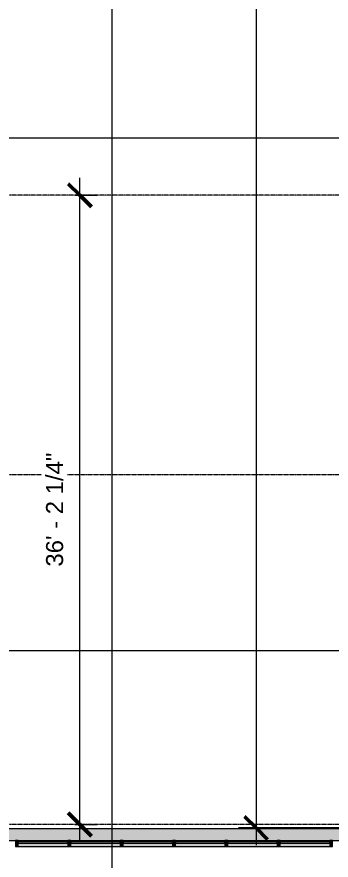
# Model space of a CAD drawing. Header units: inches. Extents: x 21836 to 26875, y -23174 to -20350.
# Drawn here: x 22205 to 22422, y -22809 to -22227 of the extents above; entities that cross this region are included whole.
import ezdxf

# ---------------------------------------------------------------- set-up
doc = ezdxf.new("R2010")
doc.units = ezdxf.units.IN
doc.header["$MEASUREMENT"] = 0
doc.linetypes.add('Grid Line 1_2_', pattern=[0.875, 0.5, -0.125, 0.125, -0.125])
for name, color, linetype, lineweight in [('A-ANNO-DIMS', 211, 'Continuous', 9), ('A-ANNO-DIMS-128', 211, 'Continuous', 9), ('A-GLAZ-CURT', 52, 'Continuous', 9), ('A-GLAZ-CWMG', 51, 'Continuous', 9), ('G-ANNO-SYMB', 111, 'Continuous', 9), ('S-BEAM', 12, 'Continuous', 9), ('S-GRID', 1, 'Continuous', 9)]:
    doc.layers.add(name, color=color, linetype=linetype, lineweight=lineweight)
doc.styles.add('Arial_1', font='arial.ttf', dxfattribs={"height": 11.802395})
doc.dimstyles.new('Linear_-_3_32__Arial', dxfattribs={"dimscale": 12, "dimtxt": 12, "dimasz": 1.333333, "dimexe": 1, "dimexo": 0.666667, "dimgap": 0.666667, "dimtad": 1, "dimdec": 4, "dimrnd": 0.0625, "dimzin": 1, "dimdsep": 46, "dimlunit": 4, "dimtxsty": 'Arial_1', "dimblk1": 'OBLIQUE', "dimblk2": 'OBLIQUE', "dimsah": 1, "dimcen": 0.09, "dimdle": 1, "dimazin": 0, "dimtfac": 1, "dimtdec": 4, "dimtix": 1, "dimtmove": 0, "dimatfit": 3, "dimfxl": 1, "dimtvp": 1, "dimtfill": 1, "dimfrac": 2, "dimtolj": 1, "dimtzin": 0, "dimarcsym": 2})
doc.dimstyles.new('Linear_-_3_32__Arial_2', dxfattribs={"dimscale": 12, "dimtxt": 12, "dimasz": 1.333333, "dimexe": 1, "dimexo": 0.666667, "dimgap": 0.666667, "dimtad": 1, "dimdec": 4, "dimrnd": 0.0625, "dimzin": 1, "dimdsep": 46, "dimlunit": 4, "dimtxsty": 'Arial_1', "dimblk1": 'OBLIQUE', "dimblk2": 'OBLIQUE', "dimsah": 1, "dimcen": 0.09, "dimdle": 1, "dimazin": 0, "dimtfac": 1, "dimtdec": 4, "dimtix": 1, "dimtmove": 0, "dimatfit": 3, "dimfxl": 1, "dimtvp": 1, "dimtfill": 1, "dimfrac": 2, "dimtolj": 1, "dimtzin": 0, "dimarcsym": 2})

# ---------------------------------------------------------------- blocks, each defined once
blk = doc.blocks.new('Girt_C - 8_D-767115-First Floor Plan')
at = {"layer": 'S-BEAM'}
h = blk.add_hatch(color=256, dxfattribs=at)
h.paths.add_polyline_path([(24244.02, -22787.49), (24244.02, -22787.3), (24099.02, -22787.34), (24099.02, -22787.49), (24221.25, -22787.49)], flags=0)
h.paths.add_polyline_path([(23616.77, -22787.49), (23616.77, -22787.3), (22810.02, -22787.33), (22810.02, -22787.49), (23599.2, -22787.49)], flags=0)
h.paths.add_polyline_path([(22458.77, -22787.49), (22458.77, -22787.3), (22076.14, -22787.33), (22076.14, -22787.49), (22216.89, -22787.49)], flags=0)
h = blk.add_hatch(color=256, dxfattribs=at)
h.paths.add_polyline_path([(24244.02, -22795.12), (24244.02, -22787.49), (24099.02, -22787.49), (24099.02, -22795.12), (24133.2, -22795.12), (24133.2, -22793.43), (24137.2, -22793.43), (24137.2, -22795.12), (24221.25, -22795.12)], flags=0)
h.paths.add_polyline_path([(23616.77, -22795.12), (23616.77, -22787.49), (22810.02, -22787.49), (22810.02, -22795.12), (23599.2, -22795.12)], flags=0)
h.paths.add_polyline_path([(22458.77, -22795.12), (22458.77, -22787.49), (22076.14, -22787.49), (22076.14, -22795.12), (22216.89, -22795.12)], flags=0)
h = blk.add_hatch(color=256, dxfattribs=at)
h.paths.add_polyline_path([(24244.02, -22795.3), (24244.02, -22795.12), (24137.2, -22795.13), (24137.2, -22795.3), (24221.25, -22795.3)], flags=0)
h.paths.add_polyline_path([(24133.2, -22795.3), (24133.2, -22795.12), (24099.02, -22795.13), (24099.02, -22795.3), (24117.57, -22795.3)], flags=0)
h.paths.add_polyline_path([(23616.77, -22795.3), (23616.77, -22795.12), (22810.02, -22795.12), (22810.02, -22795.3), (23599.2, -22795.3)], flags=0)
h.paths.add_polyline_path([(22458.77, -22795.3), (22458.77, -22795.12), (22076.14, -22795.12), (22076.14, -22795.3), (22216.89, -22795.3)], flags=0)
for p, q in [((22458.77, -22787.3), (22076.14, -22787.3)), ((22076.14, -22795.3), (22458.77, -22795.3))]:
    blk.add_line(p, q, dxfattribs=at)
blk = doc.blocks.new('System Panel - Glazed-827433-First Floor Plan')
at = {"layer": 'A-GLAZ-CURT', "transparency": 33554649}
blk.add_hatch(color=256, dxfattribs=at).paths.add_polyline_path([(-17.09, -0.25), (-17.09, -1.25), (17.09, -1.25), (17.09, -0.25)], flags=0)
at = {"layer": 'A-GLAZ-CURT', "lineweight": 13}
for p, q in [((17.09, -0.25), (-17.09, -0.25)), ((-17.09, -0.25), (-17.09, -1.25)), ((-17.09, -1.25), (17.09, -1.25)), ((17.09, -1.25), (17.09, -0.25))]:
    blk.add_line(p, q, dxfattribs=at)
at = {"layer": 'A-GLAZ-CURT'}
for p, q in [((-17.09, -1.25), (-17.09, -0.25)), ((17.09, -0.25), (-17.09, -0.25)), ((-17.09, -1.25), (17.09, -1.25)), ((17.09, -0.25), (17.09, -1.25))]:
    blk.add_line(p, q, dxfattribs=at)
blk = doc.blocks.new('Rectangular Mullion - Rectangular Mullion 1-769200-First Floor Plan')
at = {"layer": 'A-GLAZ-CWMG'}
h = blk.add_hatch(color=256, dxfattribs=at)
h.paths.add_polyline_path([(22387.27, -22799.43), (22421.45, -22799.43), (22421.45, -22797.18), (22387.27, -22797.18)], flags=0)
h.paths.add_polyline_path([(22387.27, -22796.18), (22421.45, -22796.18), (22421.45, -22795.43), (22387.27, -22795.43)], flags=0)
blk.add_hatch(color=256, dxfattribs=at).paths.add_polyline_path([(22421.45, -22797.18), (22421.45, -22796.18), (22387.27, -22796.18), (22387.27, -22797.18)], flags=0)
for p, q in [((22387.27, -22795.43), (22421.45, -22795.43)), ((22387.27, -22799.43), (22421.45, -22799.43))]:
    blk.add_line(p, q, dxfattribs=at)
blk = doc.blocks.new('Rectangular Mullion - Rectangular Mullion 1-827430-First Floor Plan')
at = {"layer": 'A-GLAZ-CWMG'}
blk.add_hatch(color=256, dxfattribs=at).paths.add_polyline_path([(-1, -2), (-1, 2), (1, 2), (1, -2)], flags=0)
at = {"layer": 'A-GLAZ-CWMG', "lineweight": 20}
for p, q in [((-1, 2), (1, 2)), ((-1, -2), (-1, 2)), ((1, 2), (1, -2)), ((1, -2), (-1, -2))]:
    blk.add_line(p, q, dxfattribs=at)
blk = doc.blocks.new('DIMBLOCK24-First Floor Plan')
at = {"layer": 'A-ANNO-DIMS-128', "lineweight": 50}
for p, q in [((22370.56, -21411.62), (22362.56, -21403.62)), ((22370.56, -21411.62), (22378.56, -21419.62)), ((22370.56, -22786.68), (22362.56, -22778.68)), ((22370.56, -22786.68), (22378.56, -22794.68))]:
    blk.add_line(p, q, dxfattribs=at)
at = {"layer": 'A-ANNO-DIMS-128'}
for p, q in [((22373.87, -21411.62), (22358.56, -21411.62)), ((22370.56, -21411.62), (22370.56, -22798.68)), ((22370.56, -21411.62), (22373.87, -21411.62)), ((22450.77, -22786.68), (22358.56, -22786.68)), ((22370.56, -22786.68), (22450.77, -22786.68))]:
    blk.add_line(p, q, dxfattribs=at)
at = {"layer": 'A-ANNO-DIMS-128', "color": 0, "insert": (22347.25, -22147.33), "char_height": 11.8024, "width": 115.6431, "attachment_point": 1, "rotation": 90, "line_spacing_factor": 0.938532, "style": 'Arial_1', "bg_fill": 3, "box_fill_scale": 1.25, "bg_fill_color": 0, "bg_fill_transparency": 0}
blk.add_mtext('114\' - 7 1/16"', dxfattribs=at)
blk = doc.blocks.new('_Oblique')
at = {"color": 0, "linetype": 'ByBlock', "lineweight": -2}
blk.add_line((-0.5, -0.5), (0.5, 0.5), dxfattribs=at)
blk = doc.blocks.new('DIMBLOCK33-First Floor Plan')
at = {"layer": 'A-ANNO-DIMS-128', "lineweight": 50}
for p, q in [((22248.8, -22350.05), (22240.8, -22342.05)), ((22248.8, -22350.05), (22256.8, -22358.05)), ((22248.8, -22784.3), (22240.8, -22776.3)), ((22248.8, -22784.3), (22256.8, -22792.3))]:
    blk.add_line(p, q, dxfattribs=at)
at = {"layer": 'A-ANNO-DIMS-128'}
for p, q in [((22248.8, -22796.3), (22248.8, -22338.05)), ((22245.48, -22350.05), (22260.8, -22350.05)), ((22248.8, -22350.05), (22245.48, -22350.05)), ((22245.48, -22784.3), (22260.8, -22784.3)), ((22248.8, -22784.3), (22245.48, -22784.3))]:
    blk.add_line(p, q, dxfattribs=at)
at = {"layer": 'A-ANNO-DIMS-128', "color": 0, "insert": (22225.49, -22606.32), "char_height": 11.8024, "width": 93.9323, "attachment_point": 1, "rotation": 90, "line_spacing_factor": 0.938532, "style": 'Arial_1', "bg_fill": 3, "box_fill_scale": 1.25, "bg_fill_color": 0, "bg_fill_transparency": 0}
blk.add_mtext('36\' - 2 1/4"', dxfattribs=at)

msp = doc.modelspace()

# ---------------------------------------------------------------- linework, layer by layer
at = {"layer": 'G-ANNO-SYMB'}
for p, q in [((22271.0018, -20809.40908), (22271.0018, -23161.8711)), ((26334.27552, -22310.53102), (21858.58743, -22310.53102)), ((26322.50937, -22664.44135), (21851.27267, -22664.44135))]:
    msp.add_line(p, q, dxfattribs=at)
at = {"layer": 'S-GRID', "linetype": 'Grid Line 1_2_'}
for p, q in [((26875.45558, -22350.05281), (22016.39023, -22350.05281)), ((26875.45558, -22543.05281), (22016.39023, -22543.05281)), ((26875.45558, -22784.30281), (22016.39023, -22784.30281))]:
    msp.add_line(p, q, dxfattribs=at)

# ---------------------------------------------------------------- block references
at = {"layer": 'A-GLAZ-CURT', "rotation": 180}
for p in [(22223.42148, -22797.42781), (22259.60898, -22797.42781), (22295.79648, -22797.42781), (22331.98398, -22797.42781), (22368.17148, -22797.42781), (22404.35898, -22797.42781)]:
    msp.add_blockref('System Panel - Glazed-827433-First Floor Plan', p, dxfattribs=at)
at = {"layer": 'A-GLAZ-CWMG', "extrusion": (0, 0, -1)}
for p in [(-22205.32773, -22797.42781), (-22241.51523, -22797.42781), (-22277.70273, -22797.42781), (-22313.89023, -22797.42781), (-22350.07773, -22797.42781), (-22386.26523, -22797.42781), (-22422.45273, -22797.42781)]:
    msp.add_blockref('Rectangular Mullion - Rectangular Mullion 1-827430-First Floor Plan', p, dxfattribs=at)
at = {"layer": 'A-GLAZ-CWMG'}
for p in [(-180.9375, 0), (-144.75, 0), (-108.5625, 0), (-72.375, 0), (-36.1875, 0), (0, 0)]:
    msp.add_blockref('Rectangular Mullion - Rectangular Mullion 1-769200-First Floor Plan', p, dxfattribs=at)
at = {"layer": 'S-BEAM'}
msp.add_blockref('Girt_C - 8_D-767115-First Floor Plan', (0, 0), dxfattribs=at)

# ---------------------------------------------------------------- next in the draw order: dimensions: what is measured, and where the dimension line sits
at = {"layer": 'A-ANNO-DIMS'}
for base, p1, p2, dimstyle, override, picture, middle in [((22370.55999, -22786.67781), (22381.8737, -21411.61531), (22458.76523, -22786.67781), 'Linear_-_3_32__Arial_2', {"dimpost": '<>', "dimfxl": 1377.210654}, 'DIMBLOCK24-First Floor Plan', (22356.45752, -22099.14656)), ((22248.79657, -22350.05281), (22237.48287, -22784.30281), (22237.48287, -22350.05281), 'Linear_-_3_32__Arial', {"dimpost": '<>', "dimfxl": 434.25}, 'DIMBLOCK33-First Floor Plan', (22234.69008, -22567.17781))]:
    dim = msp.add_linear_dim(base=base, p1=p1, p2=p2, angle=90, dimstyle=dimstyle, override=override, dxfattribs=at)
    dim.commit()
    dim.dimension.update_dxf_attribs({"geometry": picture, "text_midpoint": middle})

doc.saveas('drawing.dxf')
